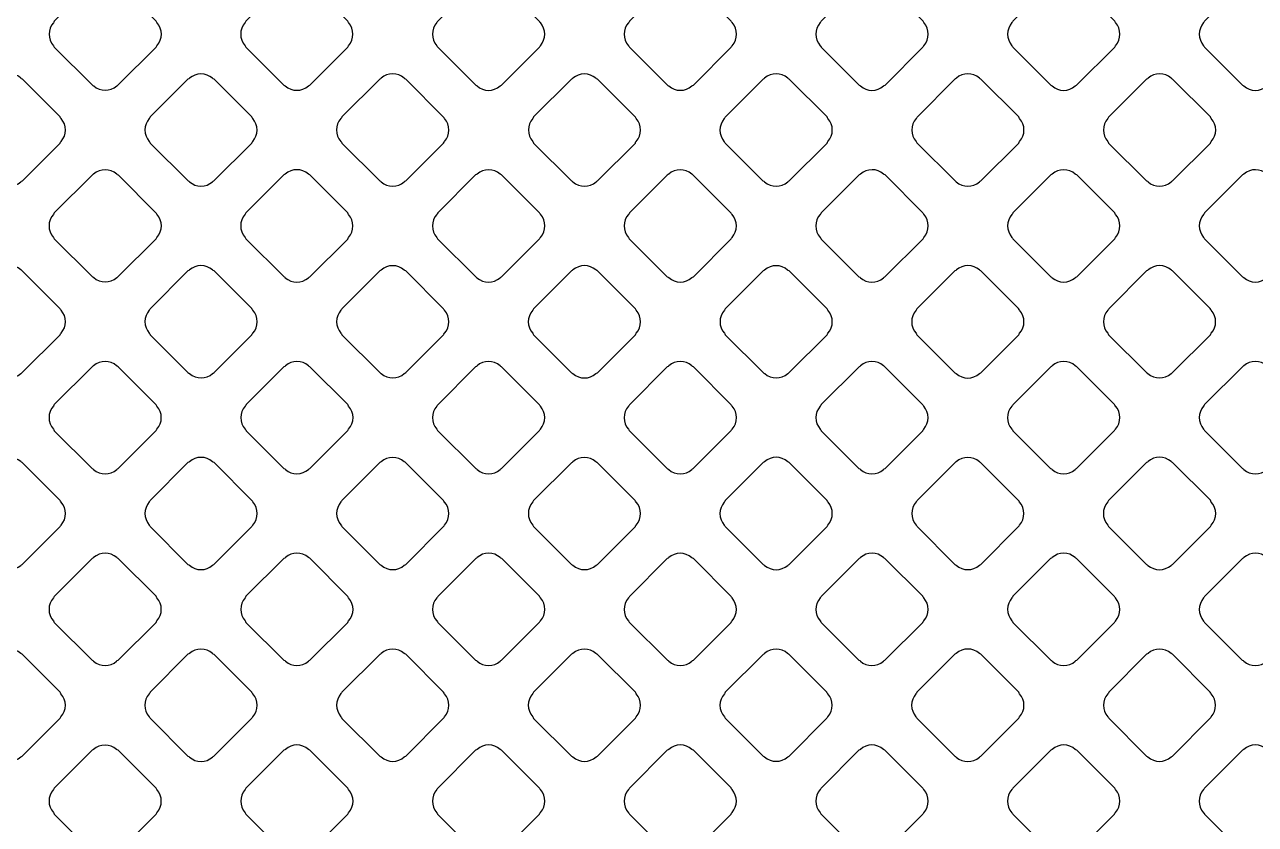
# Model space of a CAD drawing. Header units: millimetres. Extents: x 3440 to 3572, y 2 to 96.
# Drawn here: x 3531.556 to 3532.939, y 53.475 to 54.373 of the extents above; entities that cross this region are included whole.
import ezdxf

# ---------------------------------------------------------------- set-up
doc = ezdxf.new("R2010")
doc.units = ezdxf.units.MM
doc.header["$LTSCALE"] = 23.1
doc.layers.add('gbr-dxf', color=7, linetype='CONTINUOUS')

msp = doc.modelspace()

# ---------------------------------------------------------------- linework, layer by layer
at = {"layer": 'gbr-dxf', "linetype": 'Continuous'}
for points in [[(3531.5881, 54.3497, -0.083792), (3531.5889, 54.3483), (3531.6316, 54.3056, -0.096627), (3531.6333, 54.3046, 0.37981), (3531.6592, 54.3046, -0.096625), (3531.6609, 54.3056), (3531.7034, 54.3481, -0.096111), (3531.7044, 54.3497, 0.37981), (3531.7044, 54.3757, -0.096458), (3531.7034, 54.3773), (3531.6609, 54.4198, -0.100824), (3531.6592, 54.4208, 0.379731), (3531.6332, 54.4208, -0.096723), (3531.6316, 54.4198), (3531.589, 54.3773, -0.096857), (3531.5881, 54.3756, 0.379731)], [(3531.8035, 54.3497, -0.096117), (3531.8045, 54.3481), (3531.8471, 54.3055, -0.091578), (3531.8486, 54.3045, 0.379201), (3531.8746, 54.3046, -0.096625), (3531.8762, 54.3055), (3531.9188, 54.3482, -0.096111), (3531.9198, 54.3498, 0.379308), (3531.9198, 54.3757, -0.100402), (3531.9188, 54.3775), (3531.8762, 54.4201, -0.088435), (3531.8747, 54.421, 0.37947), (3531.8488, 54.421, -0.096458), (3531.8471, 54.42), (3531.8045, 54.3773, -0.096627), (3531.8035, 54.3757, 0.3795)], [(3532.019, 54.3498, -0.096625), (3532.02, 54.3482), (3532.0627, 54.3055, -0.092233), (3532.0642, 54.3045, 0.37981), (3532.0902, 54.3045, -0.095956), (3532.0918, 54.3055), (3532.1344, 54.3481, -0.096332), (3532.1354, 54.3498, 0.37981), (3532.1354, 54.3757, -0.083317), (3532.1345, 54.3771), (3532.0916, 54.42, -0.088202), (3532.0901, 54.421, 0.379731), (3532.0642, 54.421, -0.096458), (3532.0625, 54.42), (3532.02, 54.3774, -0.096627), (3532.019, 54.3758, 0.379731)], [(3532.2345, 54.3497, -0.096458), (3532.2355, 54.348), (3532.2779, 54.3056, -0.108174), (3532.2798, 54.3046, 0.379511), (3532.3057, 54.3045, -0.096259), (3532.3074, 54.3055), (3532.35, 54.3482, -0.095602), (3532.351, 54.3498, 0.379169), (3532.351, 54.3758, -0.100399), (3532.35, 54.3775), (3532.3075, 54.4199, -0.104691), (3532.3057, 54.4209, 0.379731), (3532.2798, 54.4209, -0.096723), (3532.2781, 54.42), (3532.2355, 54.3773, -0.096857), (3532.2345, 54.3756, 0.379731)], [(3532.4501, 54.3757, 0.378884), (3532.4501, 54.3498, -0.087916), (3532.451, 54.3483), (3532.4939, 54.3054, -0.083081), (3532.4953, 54.3045, 0.378747), (3532.5212, 54.3045, -0.09601), (3532.5229, 54.3055), (3532.5655, 54.3482, -0.096227), (3532.5665, 54.3498, 0.378897), (3532.5665, 54.3757, -0.09252), (3532.5656, 54.3773), (3532.5229, 54.42, -0.096301), (3532.5212, 54.421, 0.378438), (3532.4953, 54.421, -0.096528), (3532.4937, 54.42), (3532.451, 54.3774, -0.096605)], [(3532.6656, 54.3498, -0.091768), (3532.6665, 54.3482), (3532.7093, 54.3054, -0.087742), (3532.7108, 54.3045, 0.378487), (3532.7367, 54.3045, -0.095883), (3532.7383, 54.3055), (3532.7811, 54.3482, -0.095602), (3532.7821, 54.3498, 0.379163), (3532.782, 54.3758, -0.087784), (3532.7811, 54.3773), (3532.7384, 54.42, -0.092289), (3532.7368, 54.421, 0.3795), (3532.7109, 54.421, -0.096614), (3532.7092, 54.42), (3532.6665, 54.3773, -0.096539), (3532.6656, 54.3757, 0.378645)], [(3532.8811, 54.3757, 0.379206), (3532.8811, 54.3498, -0.096458), (3532.8821, 54.3481), (3532.9247, 54.3055, -0.092289), (3532.9263, 54.3045, 0.37981), (3532.9523, 54.3045, -0.096625), (3532.9539, 54.3055), (3532.9965, 54.3481, -0.096111), (3532.9975, 54.3498, 0.37981), (3532.9975, 54.3757, -0.083792), (3532.9966, 54.3771), (3532.9538, 54.42, -0.088207), (3532.9523, 54.4209, 0.379523), (3532.9263, 54.4209, -0.096475), (3532.9247, 54.4199), (3532.8821, 54.3774, -0.096509)], [(3531.4804, 54.2679, 0.37903), (3531.4804, 54.242, -0.103884), (3531.4814, 54.2402), (3531.5238, 54.1978, -0.099605), (3531.5255, 54.1968, 0.378608), (3531.5514, 54.1968, -0.095866), (3531.5531, 54.1978), (3531.5956, 54.2404, -0.096227), (3531.5966, 54.242, 0.379422), (3531.5966, 54.2679, -0.108195), (3531.5955, 54.2698), (3531.5532, 54.3122, -0.096627), (3531.5515, 54.3132, 0.3795), (3531.5256, 54.3132, -0.096614), (3531.5239, 54.3122), (3531.4813, 54.2696, -0.096539)], [(3531.6958, 54.2421, -0.096625), (3531.6968, 54.2404), (3531.7394, 54.1978, -0.092233), (3531.7409, 54.1969, 0.379308), (3531.7669, 54.1969, -0.09601), (3531.7685, 54.1978), (3531.8111, 54.2404, -0.096227), (3531.812, 54.242, 0.378952), (3531.812, 54.2679, -0.100076), (3531.811, 54.2697), (3531.7686, 54.3121, -0.104677), (3531.7668, 54.3131, 0.37947), (3531.7409, 54.3131, -0.096458), (3531.7392, 54.3121), (3531.6968, 54.2697, -0.096627), (3531.6958, 54.268, 0.379731)], [(3531.9112, 54.2421, -0.10047), (3531.9122, 54.2403), (3531.9548, 54.1977, -0.096111), (3531.9565, 54.1968, 0.37981), (3531.9824, 54.1968, -0.095956), (3531.9841, 54.1977), (3532.0267, 54.2404, -0.096332), (3532.0277, 54.242, 0.37981), (3532.0277, 54.268, -0.096723), (3532.0267, 54.2696), (3531.9841, 54.3122, -0.100519), (3531.9824, 54.3132, 0.379731), (3531.9564, 54.3132, -0.096458), (3531.9548, 54.3122), (3531.9122, 54.2697, -0.096627), (3531.9112, 54.268, 0.379731)], [(3532.1269, 54.2421, -0.103612), (3532.1279, 54.2403), (3532.1703, 54.1978, -0.100299), (3532.172, 54.1968, 0.378825), (3532.198, 54.1968, -0.095883), (3532.1996, 54.1978), (3532.2422, 54.2403, -0.095602), (3532.2431, 54.242, 0.378608), (3532.2431, 54.2679, -0.092061), (3532.2422, 54.2695), (3532.1995, 54.3121, -0.096328), (3532.1979, 54.3131, 0.37947), (3532.1719, 54.3131, -0.096723), (3532.1703, 54.3121), (3532.1278, 54.2697, -0.096857), (3532.1269, 54.268, 0.379762)], [(3532.3422, 54.2679, 0.379206), (3532.3422, 54.2419, -0.096625), (3532.3432, 54.2403), (3532.3857, 54.1978, -0.107961), (3532.3875, 54.1968, 0.37981), (3532.4135, 54.1968, -0.095956), (3532.4151, 54.1978), (3532.4578, 54.2404, -0.096332), (3532.4587, 54.242, 0.37981), (3532.4587, 54.268, -0.10047), (3532.4577, 54.2697), (3532.4153, 54.3122, -0.10399), (3532.4135, 54.3132, 0.379523), (3532.3875, 54.3132, -0.096117), (3532.3859, 54.3122), (3532.3432, 54.2695, -0.096092)], [(3532.5579, 54.242, -0.092139), (3532.5588, 54.2405), (3532.6016, 54.1977, -0.087638), (3532.603, 54.1968, 0.379451), (3532.629, 54.1968, -0.096259), (3532.6306, 54.1978), (3532.6732, 54.2404, -0.096206), (3532.6742, 54.242, 0.378779), (3532.6742, 54.2679, -0.104256), (3532.6732, 54.2697), (3532.6306, 54.3123, -0.092413), (3532.629, 54.3132, 0.37947), (3532.6031, 54.3132, -0.096458), (3532.6014, 54.3122), (3532.5589, 54.2696, -0.096627), (3532.5579, 54.268, 0.379731)], [(3532.7734, 54.242, -0.096261), (3532.7743, 54.2404), (3532.817, 54.1977, -0.091794), (3532.8186, 54.1968, 0.378798), (3532.8445, 54.1968, -0.096367), (3532.8462, 54.1977), (3532.8887, 54.2403, -0.095916), (3532.8897, 54.242, 0.379639), (3532.8897, 54.2679, -0.10047), (3532.8887, 54.2697), (3532.8461, 54.3123, -0.088202), (3532.8446, 54.3132, 0.3795), (3532.8186, 54.3132, -0.096475), (3532.817, 54.3123), (3532.7743, 54.2696, -0.096195), (3532.7734, 54.268, 0.378645)], [(3531.588, 54.1343, -0.096265), (3531.589, 54.1326), (3531.6314, 54.0902, -0.107104), (3531.6333, 54.0892, 0.379169), (3531.6592, 54.0892, -0.095956), (3531.6609, 54.0902), (3531.7034, 54.1327, -0.096332), (3531.7044, 54.1343, 0.37981), (3531.7044, 54.1603, -0.10047), (3531.7033, 54.162), (3531.661, 54.2044, -0.10399), (3531.6592, 54.2054, 0.379731), (3531.6332, 54.2054, -0.096458), (3531.6316, 54.2044), (3531.589, 54.1619, -0.096627), (3531.588, 54.1602, 0.379523)], [(3531.8035, 54.1343, -0.092348), (3531.8044, 54.1328), (3531.8473, 54.09, -0.088202), (3531.8487, 54.089, 0.37981), (3531.8747, 54.089, -0.095956), (3531.8763, 54.09), (3531.9188, 54.1325, -0.096332), (3531.9198, 54.1342, 0.37981), (3531.9198, 54.1601, -0.104765), (3531.9188, 54.1619), (3531.8762, 54.2045, -0.092898), (3531.8746, 54.2055, 0.379731), (3531.8487, 54.2055, -0.096458), (3531.847, 54.2045), (3531.8045, 54.162, -0.096627), (3531.8035, 54.1603, 0.379731)], [(3532.019, 54.1342, -0.091954), (3532.0199, 54.1326), (3532.0627, 54.0899, -0.087638), (3532.0641, 54.089, 0.379511), (3532.0901, 54.089, -0.096259), (3532.0917, 54.0899), (3532.1345, 54.1327, -0.095602), (3532.1355, 54.1343, 0.379169), (3532.1355, 54.1603, -0.088014), (3532.1345, 54.1618), (3532.0918, 54.2045, -0.092289), (3532.0903, 54.2054, 0.379731), (3532.0643, 54.2054, -0.096723), (3532.0626, 54.2045), (3532.02, 54.1618, -0.096857), (3532.019, 54.1602, 0.379731)], [(3532.2345, 54.1343, -0.091476), (3532.2354, 54.1327), (3532.278, 54.0901, -0.104246), (3532.2798, 54.0891, 0.379422), (3532.3058, 54.0891, -0.095956), (3532.3074, 54.0901), (3532.3499, 54.1326, -0.096332), (3532.3509, 54.1342, 0.37975), (3532.3509, 54.1602, -0.08798), (3532.35, 54.1617), (3532.3072, 54.2044, -0.092398), (3532.3056, 54.2054, 0.378789), (3532.2797, 54.2054, -0.095862), (3532.2781, 54.2044), (3532.2355, 54.1618, -0.096605), (3532.2345, 54.1602, 0.378645)], [(3532.45, 54.1342, -0.100266), (3532.451, 54.1325), (3532.4936, 54.0899, -0.096092), (3532.4952, 54.089, 0.378825), (3532.5211, 54.0889, -0.095883), (3532.5228, 54.0899), (3532.5656, 54.1327, -0.095602), (3532.5665, 54.1343, 0.378847), (3532.5665, 54.1603, -0.096614), (3532.5655, 54.1619), (3532.523, 54.2045, -0.100299), (3532.5213, 54.2055, 0.379249), (3532.4953, 54.2054, -0.096458), (3532.4937, 54.2045), (3532.451, 54.1618, -0.096627), (3532.45, 54.1602, 0.379762)], [(3532.6656, 54.1602, 0.378939), (3532.6656, 54.1343, -0.087613), (3532.6665, 54.1328), (3532.7094, 54.0899, -0.083), (3532.7108, 54.089, 0.37889), (3532.7367, 54.089, -0.096117), (3532.7384, 54.09), (3532.7811, 54.1327, -0.095796), (3532.782, 54.1343, 0.378779), (3532.782, 54.1602, -0.092234), (3532.7811, 54.1618), (3532.7384, 54.2045, -0.096527), (3532.7368, 54.2054, 0.379112), (3532.7108, 54.2054, -0.096259), (3532.7092, 54.2045), (3532.6666, 54.1618, -0.096227)], [(3532.8811, 54.1343, -0.091581), (3532.882, 54.1327), (3532.9248, 54.09, -0.087737), (3532.9262, 54.0891, 0.379422), (3532.9522, 54.0891, -0.096625), (3532.9538, 54.09), (3532.9965, 54.1327, -0.096111), (3532.9975, 54.1344, 0.37981), (3532.9975, 54.1603, -0.088014), (3532.9966, 54.1618), (3532.9539, 54.2045, -0.092233), (3532.9523, 54.2054, 0.379357), (3532.9264, 54.2055, -0.096507), (3532.9247, 54.2045), (3532.8821, 54.1618, -0.096527), (3532.8811, 54.1602, 0.379)], [(3531.4803, 54.0265, -0.100082), (3531.4813, 54.0248), (3531.5238, 53.9823, -0.095895), (3531.5254, 53.9813, 0.379201), (3531.5514, 53.9813, -0.096625), (3531.553, 53.9823), (3531.5956, 54.0249, -0.096111), (3531.5966, 54.0266, 0.379451), (3531.5966, 54.0525, -0.096475), (3531.5956, 54.0542), (3531.5529, 54.0969, -0.083725), (3531.5515, 54.0978, 0.379249), (3531.5255, 54.0977, -0.096458), (3531.5239, 54.0968), (3531.4813, 54.0541, -0.096627), (3531.4803, 54.0525, 0.3795)], [(3531.6958, 54.0267, -0.107517), (3531.6968, 54.0248), (3531.7393, 53.9823, -0.103598), (3531.7411, 53.9813, 0.378608), (3531.767, 53.9813, -0.095778), (3531.7686, 53.9823), (3531.8112, 54.0249, -0.095916), (3531.8122, 54.0265, 0.379422), (3531.8122, 54.0525, -0.104392), (3531.8111, 54.0543), (3531.7687, 54.0966, -0.107961), (3531.7669, 54.0977, 0.379762), (3531.7409, 54.0977, -0.096225), (3531.7392, 54.0967), (3531.6968, 54.0542, -0.096527), (3531.6958, 54.0526, 0.378789)], [(3531.9113, 54.0266, -0.096259), (3531.9123, 54.0249), (3531.955, 53.9823, -0.092187), (3531.9565, 53.9813, 0.378934), (3531.9825, 53.9813, -0.095612), (3531.9841, 53.9823), (3532.0266, 54.0248, -0.095701), (3532.0276, 54.0265, 0.378847), (3532.0276, 54.0524, -0.100514), (3532.0266, 54.0541), (3531.9842, 54.0966, -0.104354), (3531.9824, 54.0976, 0.379249), (3531.9564, 54.0976, -0.096723), (3531.9548, 54.0966), (3531.9123, 54.0542, -0.096857), (3531.9113, 54.0525, 0.3795)], [(3532.1268, 54.0524, 0.379206), (3532.1268, 54.0265, -0.10047), (3532.1278, 54.0248), (3532.1703, 53.9822, -0.096111), (3532.172, 53.9812, 0.379308), (3532.1979, 53.9812, -0.09601), (3532.1996, 53.9822), (3532.2422, 54.0249, -0.096092), (3532.2432, 54.0265, 0.379351), (3532.2432, 54.0524, -0.096723), (3532.2422, 54.0541), (3532.1997, 54.0967, -0.10077), (3532.1979, 54.0977, 0.378789), (3532.172, 54.0977, -0.095883), (3532.1704, 54.0967), (3532.1277, 54.0541, -0.096092)], [(3532.3423, 54.0265, -0.092052), (3532.3432, 54.0249), (3532.3858, 53.9823, -0.103923), (3532.3876, 53.9813, 0.37889), (3532.4135, 53.9813, -0.096265), (3532.4152, 53.9823), (3532.4577, 54.0248, -0.096206), (3532.4587, 54.0265, 0.379201), (3532.4587, 54.0524, -0.088014), (3532.4577, 54.0539), (3532.415, 54.0966, -0.092233), (3532.4134, 54.0976, 0.379731), (3532.3875, 54.0976, -0.096458), (3532.3858, 54.0966), (3532.3433, 54.0541, -0.096627), (3532.3423, 54.0524, 0.3795)], [(3532.5578, 54.0524, 0.379206), (3532.5578, 54.0265, -0.103917), (3532.5588, 54.0247), (3532.6013, 53.9822, -0.10046), (3532.603, 53.9812, 0.37981), (3532.629, 53.9812, -0.096625), (3532.6306, 53.9822), (3532.6732, 54.0248, -0.096111), (3532.6742, 54.0265, 0.37981), (3532.6742, 54.0524, -0.108195), (3532.6731, 54.0543), (3532.6307, 54.0967, -0.096627), (3532.6291, 54.0977, 0.379523), (3532.6031, 54.0977, -0.096475), (3532.6015, 54.0967), (3532.5588, 54.054, -0.096509)], [(3532.7734, 54.0265, -0.092348), (3532.7743, 54.0249), (3532.817, 53.9823, -0.088207), (3532.8185, 53.9813, 0.37981), (3532.8445, 53.9813, -0.096625), (3532.8461, 53.9823), (3532.8887, 54.0249, -0.096857), (3532.8896, 54.0265, 0.379237), (3532.8897, 54.0525, -0.104141), (3532.8886, 54.0543), (3532.8461, 54.0968, -0.092398), (3532.8446, 54.0977, 0.379605), (3532.8186, 54.0977, -0.096458), (3532.817, 54.0967), (3532.7744, 54.0541, -0.096627), (3532.7734, 54.0525, 0.379731)], [(3531.588, 53.9188, -0.104392), (3531.589, 53.917), (3531.6315, 53.8746, -0.100151), (3531.6332, 53.8735, 0.37981), (3531.6592, 53.8735, -0.095956), (3531.6609, 53.8745), (3531.7034, 53.9171, -0.096111), (3531.7044, 53.9188, 0.379511), (3531.7044, 53.9447, -0.092029), (3531.7035, 53.9463), (3531.6607, 53.989, -0.095759), (3531.6591, 53.99, 0.379206), (3531.6332, 53.99, -0.096458), (3531.6315, 53.989), (3531.589, 53.9465, -0.096627), (3531.588, 53.9448, 0.379731)], [(3531.8036, 53.9188, -0.103884), (3531.8046, 53.917), (3531.8471, 53.8745, -0.099605), (3531.8488, 53.8735, 0.378907), (3531.8747, 53.8736, -0.096265), (3531.8763, 53.8745), (3531.9189, 53.9171, -0.095394), (3531.9199, 53.9188, 0.379169), (3531.9199, 53.9447, -0.108195), (3531.9188, 53.9466), (3531.8764, 53.989, -0.096627), (3531.8748, 53.9899, 0.379731), (3531.8488, 53.9899, -0.096723), (3531.8471, 53.989), (3531.8046, 53.9464, -0.096627), (3531.8036, 53.9447, 0.379523)], [(3532.019, 53.9447, 0.378884), (3532.019, 53.9188, -0.087916), (3532.0199, 53.9173), (3532.0629, 53.8744, -0.083081), (3532.0643, 53.8735, 0.378747), (3532.0902, 53.8735, -0.09601), (3532.0918, 53.8744), (3532.1345, 53.9171, -0.096227), (3532.1354, 53.9187, 0.379422), (3532.1354, 53.9447, -0.09253), (3532.1345, 53.9463), (3532.0918, 53.9889, -0.096627), (3532.0902, 53.9899, 0.379523), (3532.0642, 53.9899, -0.096475), (3532.0626, 53.9889), (3532.02, 53.9463, -0.096605)], [(3532.2345, 53.9186, -0.087784), (3532.2354, 53.9172), (3532.278, 53.8745, -0.100476), (3532.2797, 53.8735, 0.379451), (3532.3057, 53.8735, -0.096117), (3532.3073, 53.8745), (3532.35, 53.9172, -0.095796), (3532.351, 53.9188, 0.378779), (3532.351, 53.9447, -0.091952), (3532.35, 53.9463), (3532.3074, 53.9889, -0.096527), (3532.3057, 53.9899, 0.37947), (3532.2798, 53.9899, -0.096458), (3532.2781, 53.9889), (3532.2355, 53.9463, -0.096627), (3532.2345, 53.9446, 0.379731)], [(3532.4501, 53.9447, 0.379206), (3532.4501, 53.9188, -0.10047), (3532.4511, 53.917), (3532.4936, 53.8745, -0.096111), (3532.4953, 53.8735, 0.379308), (3532.5212, 53.8735, -0.09601), (3532.5229, 53.8745), (3532.5654, 53.917, -0.096092), (3532.5664, 53.9187, 0.379351), (3532.5664, 53.9446, -0.096723), (3532.5654, 53.9463), (3532.5226, 53.989, -0.083772), (3532.5212, 53.9899, 0.378789), (3532.4953, 53.9899, -0.095883), (3532.4937, 53.989), (3532.4511, 53.9464, -0.096092)], [(3532.6655, 53.9187, -0.100285), (3532.6666, 53.9169), (3532.709, 53.8745, -0.096627), (3532.7107, 53.8735, 0.37981), (3532.7366, 53.8735, -0.096625), (3532.7383, 53.8745), (3532.781, 53.9172, -0.096111), (3532.782, 53.9188, 0.37981), (3532.782, 53.9448, -0.096458), (3532.781, 53.9465), (3532.7385, 53.9889, -0.100519), (3532.7368, 53.9899, 0.379731), (3532.7108, 53.9899, -0.096458), (3532.7092, 53.9889), (3532.6665, 53.9463, -0.096627), (3532.6655, 53.9446, 0.379731)], [(3532.8811, 53.9188, -0.087784), (3532.882, 53.9173), (3532.9249, 53.8744, -0.083651), (3532.9263, 53.8735, 0.379308), (3532.9523, 53.8735, -0.09601), (3532.9539, 53.8744), (3532.9966, 53.9171, -0.096227), (3532.9976, 53.9188, 0.378952), (3532.9976, 53.9447, -0.092052), (3532.9966, 53.9463), (3532.9539, 53.989, -0.096423), (3532.9522, 53.99, 0.37947), (3532.9263, 53.99, -0.096723), (3532.9246, 53.989), (3532.882, 53.9464, -0.096627), (3532.8811, 53.9448, 0.379731)], [(3531.4801, 53.811, -0.096259), (3531.4811, 53.8094), (3531.5239, 53.7666, -0.092187), (3531.5254, 53.7657, 0.379201), (3531.5514, 53.7657, -0.095956), (3531.553, 53.7667), (3531.5956, 53.8093, -0.096332), (3531.5966, 53.8109, 0.37981), (3531.5966, 53.8369, -0.100902), (3531.5956, 53.8386), (3531.5529, 53.8813, -0.088334), (3531.5514, 53.8823, 0.379357), (3531.5255, 53.8823, -0.096507), (3531.5238, 53.8813), (3531.4811, 53.8386, -0.096527), (3531.4801, 53.8369, 0.379112)], [(3531.6958, 53.811, -0.103612), (3531.6968, 53.8092), (3531.7393, 53.7668, -0.100299), (3531.741, 53.7658, 0.378825), (3531.7669, 53.7658, -0.095883), (3531.7685, 53.7668), (3531.8112, 53.8094, -0.095602), (3531.8122, 53.811, 0.378847), (3531.8122, 53.837, -0.092162), (3531.8112, 53.8385), (3531.7686, 53.8812, -0.096227), (3531.7669, 53.8822, 0.379249), (3531.741, 53.8821, -0.096458), (3531.7393, 53.8812), (3531.6968, 53.8386, -0.096857), (3531.6958, 53.837, 0.379762)], [(3531.9113, 53.837, 0.379035), (3531.9113, 53.8111, -0.107475), (3531.9124, 53.8092), (3531.9548, 53.7668, -0.103473), (3531.9566, 53.7658, 0.379169), (3531.9825, 53.7658, -0.095956), (3531.9842, 53.7668), (3532.0267, 53.8093, -0.096332), (3532.0277, 53.811, 0.37981), (3532.0277, 53.8369, -0.104392), (3532.0266, 53.8387), (3531.9843, 53.8811, -0.107961), (3531.9824, 53.8821, 0.379523), (3531.9565, 53.8821, -0.096259), (3531.9548, 53.8812), (3531.9123, 53.8387, -0.096509)], [(3532.1269, 53.811, -0.096265), (3532.1278, 53.8094), (3532.1705, 53.7667, -0.09217), (3532.172, 53.7658, 0.378825), (3532.198, 53.7658, -0.095883), (3532.1996, 53.7668), (3532.2422, 53.8093, -0.095602), (3532.2431, 53.811, 0.378608), (3532.2431, 53.8369, -0.099971), (3532.2421, 53.8386), (3532.1997, 53.881, -0.10417), (3532.1979, 53.8821, 0.37947), (3532.1719, 53.882, -0.096458), (3532.1703, 53.8811), (3532.1278, 53.8386, -0.096627), (3532.1269, 53.837, 0.379762)], [(3532.3422, 53.8368, 0.379249), (3532.3422, 53.8109, -0.087784), (3532.3431, 53.8094), (3532.3858, 53.7668, -0.100151), (3532.3875, 53.7657, 0.37981), (3532.4135, 53.7657, -0.095956), (3532.4151, 53.7667), (3532.4578, 53.8094, -0.096332), (3532.4587, 53.811, 0.379308), (3532.4588, 53.8369, -0.092052), (3532.4578, 53.8385), (3532.4151, 53.8812, -0.096328), (3532.4135, 53.8822, 0.379112), (3532.3875, 53.8822, -0.096614), (3532.3859, 53.8812), (3532.3432, 53.8385, -0.096195)], [(3532.5579, 53.811, -0.10047), (3532.5589, 53.8093), (3532.6013, 53.7668, -0.096332), (3532.603, 53.7658, 0.37981), (3532.629, 53.7658, -0.096625), (3532.6306, 53.7668), (3532.6731, 53.8093, -0.096111), (3532.6741, 53.8109, 0.37981), (3532.6741, 53.8369, -0.096458), (3532.6731, 53.8386), (3532.6304, 53.8812, -0.083681), (3532.629, 53.8821, 0.379731), (3532.603, 53.8821, -0.096458), (3532.6014, 53.8811), (3532.5589, 53.8386, -0.096627), (3532.5579, 53.837, 0.379731)], [(3532.7733, 53.811, -0.104392), (3532.7743, 53.8092), (3532.8168, 53.7667, -0.100151), (3532.8185, 53.7657, 0.37981), (3532.8445, 53.7657, -0.095956), (3532.8461, 53.7667), (3532.8887, 53.8093, -0.096332), (3532.8897, 53.8109, 0.37981), (3532.8897, 53.8369, -0.108153), (3532.8887, 53.8388), (3532.8462, 53.8813, -0.096111), (3532.8445, 53.8823, 0.379731), (3532.8186, 53.8823, -0.096458), (3532.8169, 53.8813), (3532.7742, 53.8386, -0.096627), (3532.7733, 53.837, 0.379731)], [(3531.588, 53.7032, -0.100399), (3531.589, 53.7015), (3531.6315, 53.659, -0.096627), (3531.6331, 53.658, 0.379511), (3531.6591, 53.658, -0.096259), (3531.6607, 53.659), (3531.7034, 53.7016, -0.095602), (3531.7044, 53.7033, 0.379169), (3531.7044, 53.7292, -0.096458), (3531.7034, 53.7309), (3531.6609, 53.7733, -0.100824), (3531.6592, 53.7744, 0.379731), (3531.6332, 53.7744, -0.096723), (3531.6315, 53.7734), (3531.589, 53.7308, -0.096857), (3531.588, 53.7292, 0.379731)], [(3531.8035, 53.7033, -0.099643), (3531.8045, 53.7016), (3531.8471, 53.659, -0.096092), (3531.8488, 53.658, 0.379351), (3531.8747, 53.658, -0.096225), (3531.8763, 53.659), (3531.9189, 53.7016, -0.096092), (3531.9199, 53.7032, 0.378825), (3531.9199, 53.7291, -0.096507), (3531.919, 53.7308), (3531.8761, 53.7736, -0.083725), (3531.8747, 53.7745, 0.379035), (3531.8488, 53.7745, -0.096475), (3531.8471, 53.7735), (3531.8045, 53.7309, -0.096605), (3531.8035, 53.7292, 0.378645)], [(3532.0191, 53.7032, -0.100402), (3532.0201, 53.7015), (3532.0626, 53.659, -0.096195), (3532.0643, 53.658, 0.378934), (3532.0902, 53.658, -0.096265), (3532.0918, 53.659), (3532.1345, 53.7017, -0.095701), (3532.1355, 53.7033, 0.379169), (3532.1355, 53.7292, -0.096458), (3532.1345, 53.7309), (3532.092, 53.7734, -0.100499), (3532.0903, 53.7744, 0.379357), (3532.0643, 53.7744, -0.096507), (3532.0627, 53.7735), (3532.02, 53.7308, -0.096527), (3532.0191, 53.7292, 0.379112)], [(3532.2345, 53.7291, 0.379206), (3532.2345, 53.7032, -0.083235), (3532.2354, 53.7018), (3532.2782, 53.659, -0.096332), (3532.2798, 53.6581, 0.379451), (3532.3058, 53.658, -0.096117), (3532.3074, 53.659), (3532.35, 53.7016, -0.095895), (3532.3509, 53.7032, 0.379178), (3532.3509, 53.7291, -0.096766), (3532.3499, 53.7308), (3532.3074, 53.7733, -0.100093), (3532.3056, 53.7743, 0.378789), (3532.2797, 53.7744, -0.096528), (3532.2781, 53.7734), (3532.2355, 53.7308, -0.096509)], [(3532.4501, 53.7032, -0.096625), (3532.451, 53.7015), (3532.4936, 53.659, -0.092072), (3532.4952, 53.658, 0.37981), (3532.5211, 53.658, -0.096625), (3532.5228, 53.659), (3532.5654, 53.7016, -0.096111), (3532.5664, 53.7032, 0.37981), (3532.5664, 53.7292, -0.100585), (3532.5654, 53.7309), (3532.5228, 53.7735, -0.088202), (3532.5213, 53.7744, 0.379731), (3532.4953, 53.7744, -0.096458), (3532.4937, 53.7734), (3532.451, 53.7308, -0.096627), (3532.4501, 53.7291, 0.379731)], [(3532.6656, 53.7033, -0.100082), (3532.6666, 53.7016), (3532.7092, 53.659, -0.095796), (3532.7108, 53.658, 0.37889), (3532.7368, 53.658, -0.096117), (3532.7384, 53.659), (3532.7809, 53.7015, -0.095895), (3532.7819, 53.7031, 0.379201), (3532.7819, 53.7291, -0.096625), (3532.7809, 53.7307), (3532.7381, 53.7735, -0.083651), (3532.7367, 53.7744, 0.379731), (3532.7107, 53.7744, -0.096458), (3532.7091, 53.7734), (3532.6666, 53.7309, -0.096627), (3532.6656, 53.7293, 0.3795)], [(3532.8811, 53.7031, -0.10047), (3532.8821, 53.7014), (3532.9245, 53.659, -0.096332), (3532.9262, 53.658, 0.37981), (3532.9521, 53.658, -0.096625), (3532.9538, 53.659), (3532.9965, 53.7017, -0.096332), (3532.9975, 53.7033, 0.37981), (3532.9975, 53.7293, -0.096625), (3532.9965, 53.7309), (3532.954, 53.7734, -0.100151), (3532.9523, 53.7744, 0.379731), (3532.9264, 53.7744, -0.096458), (3532.9247, 53.7734), (3532.882, 53.7308, -0.096627), (3532.8811, 53.7291, 0.379731)], [(3531.4803, 53.6214, 0.37919), (3531.4803, 53.5955, -0.091745), (3531.4812, 53.5939), (3531.524, 53.5512, -0.088087), (3531.5254, 53.5503, 0.378825), (3531.5514, 53.5503, -0.095883), (3531.553, 53.5512), (3531.5956, 53.5938, -0.095394), (3531.5965, 53.5954, 0.379169), (3531.5965, 53.6214, -0.104392), (3531.5955, 53.6232), (3531.553, 53.6657, -0.092233), (3531.5514, 53.6666, 0.3795), (3531.5255, 53.6666, -0.096969), (3531.5238, 53.6656), (3531.4812, 53.6231, -0.096842)], [(3531.6957, 53.5955, -0.099971), (3531.6967, 53.5938), (3531.7393, 53.5512, -0.096328), (3531.741, 53.5502, 0.379191), (3531.7669, 53.5502, -0.096117), (3531.7685, 53.5512), (3531.8112, 53.5938, -0.095895), (3531.8122, 53.5955, 0.379201), (3531.8122, 53.6214, -0.096723), (3531.8112, 53.6231), (3531.7686, 53.6656, -0.100519), (3531.7669, 53.6666, 0.379523), (3531.7409, 53.6666, -0.096259), (3531.7393, 53.6657), (3531.6967, 53.6231, -0.096509), (3531.6957, 53.6214, 0.378645)], [(3531.9113, 53.5955, -0.104392), (3531.9124, 53.5937), (3531.9548, 53.5513, -0.100476), (3531.9565, 53.5503, 0.379451), (3531.9825, 53.5503, -0.096117), (3531.9841, 53.5513), (3532.0267, 53.5939, -0.095895), (3532.0277, 53.5955, 0.37889), (3532.0277, 53.6214, -0.092029), (3532.0267, 53.623), (3531.9841, 53.6657, -0.096527), (3531.9824, 53.6666, 0.379249), (3531.9565, 53.6666, -0.096458), (3531.9548, 53.6656), (3531.9123, 53.6231, -0.096627), (3531.9113, 53.6215, 0.379731)], [(3532.1268, 53.6215, 0.379035), (3532.1268, 53.5956, -0.107475), (3532.1279, 53.5937), (3532.1703, 53.5513, -0.103598), (3532.1721, 53.5503, 0.378608), (3532.198, 53.5503, -0.095866), (3532.1996, 53.5512), (3532.2422, 53.5938, -0.096092), (3532.2432, 53.5955, 0.379351), (3532.2432, 53.6214, -0.104363), (3532.2422, 53.6232), (3532.1998, 53.6656, -0.108196), (3532.1979, 53.6666, 0.378789), (3532.172, 53.6666, -0.09601), (3532.1704, 53.6657), (3532.1278, 53.6231, -0.096509)], [(3532.3423, 53.5954, -0.083317), (3532.3432, 53.594), (3532.3859, 53.5513, -0.096627), (3532.3875, 53.5504, 0.37981), (3532.4135, 53.5504, -0.096625), (3532.4151, 53.5513), (3532.4576, 53.5938, -0.096332), (3532.4586, 53.5955, 0.37981), (3532.4586, 53.6214, -0.096625), (3532.4576, 53.6231), (3532.4152, 53.6656, -0.100151), (3532.4134, 53.6666, 0.379731), (3532.3875, 53.6666, -0.096458), (3532.3858, 53.6656), (3532.3433, 53.623, -0.096627), (3532.3423, 53.6214, 0.379731)], [(3532.5577, 53.5955, -0.096117), (3532.5587, 53.5938), (3532.6015, 53.5511, -0.091578), (3532.603, 53.5502, 0.379201), (3532.629, 53.5502, -0.096625), (3532.6306, 53.5512), (3532.6732, 53.5938, -0.096111), (3532.6742, 53.5954, 0.379308), (3532.6742, 53.6214, -0.100402), (3532.6732, 53.6231), (3532.6305, 53.6658, -0.088435), (3532.629, 53.6667, 0.37947), (3532.603, 53.6667, -0.096458), (3532.6014, 53.6658), (3532.5587, 53.6231, -0.096627), (3532.5577, 53.6214, 0.3795)], [(3532.7734, 53.6214, 0.37947), (3532.7734, 53.5955, -0.10047), (3532.7744, 53.5938), (3532.8169, 53.5513, -0.096111), (3532.8185, 53.5503, 0.379308), (3532.8445, 53.5503, -0.09601), (3532.8461, 53.5513), (3532.8886, 53.5938, -0.096227), (3532.8896, 53.5954, 0.379422), (3532.8896, 53.6214, -0.096608), (3532.8886, 53.623), (3532.8459, 53.6657, -0.083651), (3532.8445, 53.6666, 0.379357), (3532.8186, 53.6666, -0.096507), (3532.8169, 53.6657), (3532.7744, 53.6231, -0.096423)], [(3531.588, 53.4878, -0.095383), (3531.589, 53.4862), (3531.6317, 53.4435, -0.095935), (3531.6333, 53.4425, 0.379324), (3531.6592, 53.4425, -0.096157), (3531.6609, 53.4435), (3531.7034, 53.486, -0.095796), (3531.7044, 53.4876, 0.378431), (3531.7044, 53.5136, -0.099879), (3531.7034, 53.5153), (3531.6608, 53.5578, -0.103673), (3531.659, 53.5588, 0.379116), (3531.6331, 53.5588, -0.096475), (3531.6315, 53.5578), (3531.589, 53.5154, -0.096195), (3531.588, 53.5137, 0.378407)], [(3531.8035, 53.4877, -0.095866), (3531.8044, 53.486), (3531.8471, 53.4434, -0.093721), (3531.8487, 53.4424, 0.378845), (3531.8746, 53.4424, -0.095154), (3531.8762, 53.4434), (3531.9189, 53.4861, -0.095701), (3531.9199, 53.4877, 0.378608), (3531.9199, 53.5136, -0.099971), (3531.9189, 53.5154), (3531.8762, 53.558, -0.088207), (3531.8747, 53.5589, 0.379), (3531.8488, 53.5589, -0.095968), (3531.8472, 53.558), (3531.8045, 53.5153, -0.096527), (3531.8035, 53.5136, 0.379083)], [(3532.019, 53.5136, 0.37885), (3532.019, 53.4877, -0.091476), (3532.0199, 53.4862), (3532.0625, 53.4435, -0.103498), (3532.0643, 53.4425, 0.378906), (3532.0903, 53.4425, -0.095506), (3532.0919, 53.4435), (3532.1345, 53.4861, -0.095895), (3532.1355, 53.4878, 0.378599), (3532.1355, 53.5137, -0.087881), (3532.1346, 53.5152), (3532.0918, 53.558, -0.092016), (3532.0902, 53.5589, 0.378884), (3532.0643, 53.5589, -0.096259), (3532.0626, 53.5579), (3532.02, 53.5153, -0.096227)], [(3532.2345, 53.4877, -0.095862), (3532.2355, 53.4861), (3532.278, 53.4435, -0.099381), (3532.2797, 53.4425, 0.379032), (3532.3057, 53.4426, -0.098229), (3532.3074, 53.4436), (3532.35, 53.4862, -0.095602), (3532.3509, 53.4878, 0.379299), (3532.3509, 53.5137, -0.100399), (3532.3499, 53.5155), (3532.3075, 53.5578, -0.10442), (3532.3057, 53.5589, 0.379762), (3532.2798, 53.5589, -0.096225), (3532.2781, 53.5579), (3532.2355, 53.5153, -0.096527), (3532.2345, 53.5136, 0.378885)], [(3532.45, 53.4878, -0.087284), (3532.4509, 53.4863), (3532.4937, 53.4435, -0.095602), (3532.4954, 53.4425, 0.378906), (3532.5213, 53.4425, -0.095506), (3532.5229, 53.4435), (3532.5655, 53.4861, -0.095686), (3532.5665, 53.4877, 0.378386), (3532.5665, 53.5136, -0.092158), (3532.5655, 53.5152), (3532.5228, 53.5579, -0.096328), (3532.5211, 53.5589, 0.37947), (3532.4952, 53.5589, -0.096723), (3532.4935, 53.5579), (3532.451, 53.5154, -0.096627), (3532.45, 53.5137, 0.379412)], [(3532.6655, 53.4877, -0.091854), (3532.6664, 53.4861), (3532.7092, 53.4434, -0.091364), (3532.7107, 53.4425, 0.378906), (3532.7366, 53.4425, -0.095506), (3532.7383, 53.4434), (3532.781, 53.4862, -0.095796), (3532.782, 53.4878, 0.379292), (3532.782, 53.5138, -0.087784), (3532.7811, 53.5153), (3532.7384, 53.5579, -0.092289), (3532.7368, 53.5589, 0.3795), (3532.7109, 53.5589, -0.096614), (3532.7092, 53.5579), (3532.6665, 53.5152, -0.096539), (3532.6655, 53.5136, 0.378364)], [(3532.881, 53.5137, 0.37885), (3532.881, 53.4877, -0.091581), (3532.882, 53.4862), (3532.9246, 53.4435, -0.103324), (3532.9264, 53.4425, 0.378906), (3532.9523, 53.4425, -0.095778), (3532.954, 53.4435), (3532.9965, 53.486, -0.095895), (3532.9975, 53.4877, 0.379013), (3532.9975, 53.5136, -0.087916), (3532.9966, 53.5151), (3532.9537, 53.5579, -0.092187), (3532.9521, 53.5589, 0.378939), (3532.9262, 53.5589, -0.096614), (3532.9246, 53.5579), (3532.882, 53.5153, -0.096539)]]:
    msp.add_lwpolyline(points, format="xyb", close=True, dxfattribs=at)

doc.saveas('drawing.dxf')
